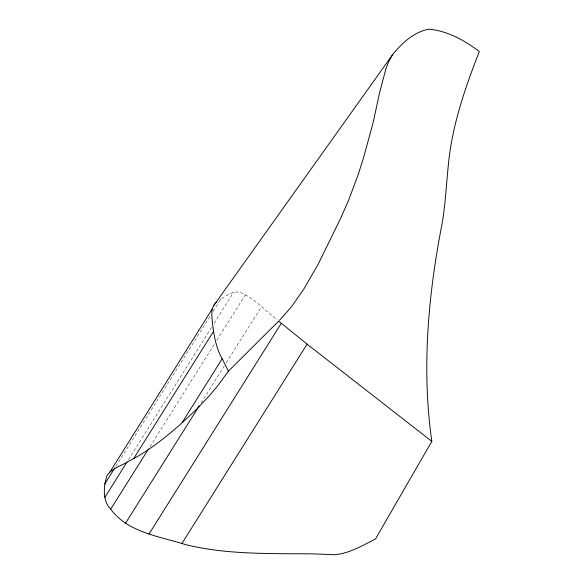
<?xml version="1.0" encoding="UTF-8"?>
<svg xmlns="http://www.w3.org/2000/svg" width="584" height="584" viewBox="0 0 584 584"><rect width="100%" height="100%" fill="white"/><g stroke="black" fill="none" stroke-linecap="round" stroke-linejoin="round"><path stroke-width="0.44" stroke-dasharray="2.92 2.19" d="M115.866 466.309L210.78 315.134M213.197 311.272L220.949 298.935C226.862 295.73 233.301 290.299 240.469 292.54C254.85 298.38 265.26 310.892 277.437 320.01M128.509 459.644L211.693 327.149M214.116 323.295L233.461 292.482M149.964 446.702L214.379 344.093M216.803 340.238L245.375 294.716M201.049 402.96L224.285 365.949M226.22 362.868L261.559 306.578M220.037 299.526L220.949 298.935"/><path stroke-width="0.88" d="M216.211 302.563C210.488 307.293 211.795 315.338 212.364 321.828C213.766 334.508 215.81 347.531 222.175 358.773L181.828 423.05C165.491 437.635 148.11 451.337 128.546 461.353C121.406 465.791 112.179 468.054 107.164 475.274C103.616 485.282 102.134 500.517 110.507 508.934M213.598 305.746L392.565 54.699C401.719 43.311 414.268 31.536 429.16 29.2C447.724 30.952 464.689 40.471 479.325 51.56C465.974 85.578 453.819 120.581 449.213 156.994C446.548 179.332 445.862 201.911 442.008 224.11C428.087 295.519 421.531 369 431.817 441.373L375.534 538.908C362.372 545.609 349.079 553.72 333.997 554.764C319.871 553.961 305.724 553.625 291.562 553.8C256.011 553.486 219.971 553.209 185.267 544.522C159.337 536.28 128.071 532.63 110.69 509.146L148.511 449.016M109.887 472.047L212.248 308.994M104.726 484.056L114.895 467.857M104.813 497.393L127.056 461.959M133.67 458.586L213.583 331.296M125.531 523.242L199.115 406.048M149.073 533.937L281.327 323.281L278.729 321.083M181.858 543.616L307.089 344.144L281.327 323.281M392.601 54.648L388.448 62.086L385.79 69.262L379.469 93.184L373.337 121.698L363.978 156.264L358.255 174.455L348.502 200.516L340.443 218.737L318.287 264.004L303.987 288.825L291.599 306.52M278.239 321.558L228.417 371.183L218.073 385.316L208.853 396.324L196.479 409.311L182.763 422.217M291.204 307.023L290.81 307.527M290.416 308.023L279.532 320.287M431.817 441.373L307.089 344.144M222.175 358.773L228.417 371.183"/></g></svg>
